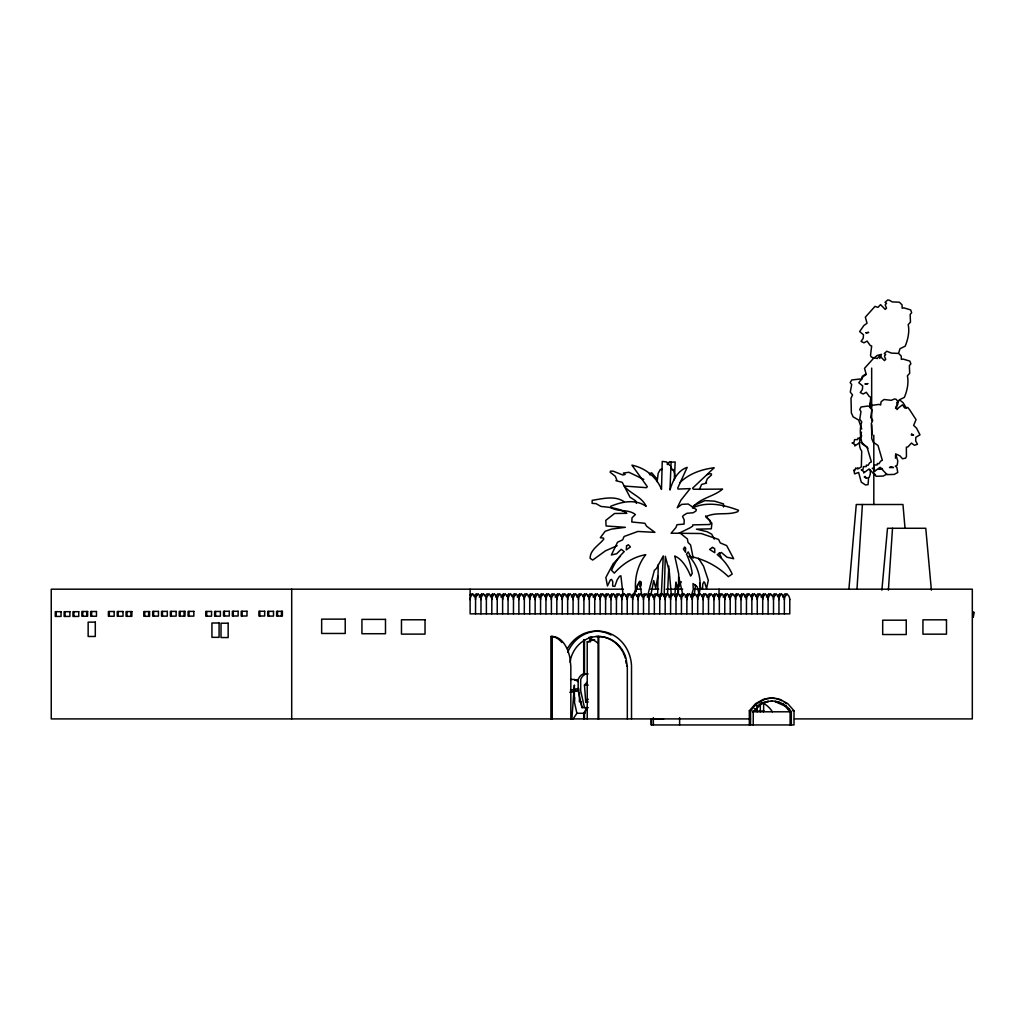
<?xml version="1.0" encoding="UTF-8"?>
<svg xmlns="http://www.w3.org/2000/svg" width="1025" height="1025" viewBox="0 0 1025 1025"><rect width="100%" height="100%" fill="white"/><g stroke="black" fill="none" stroke-linecap="round" stroke-linejoin="round"><path stroke-width="1.5" d="M753.234 724.944L753.234 711.798L761.485 703.957L768.558 701.446L767.328 701.446L772.286 701.126L771.069 701.126C779.128 700.767 787.021 704.995 791.326 711.798L791.326 724.944M750.543 724.944L750.543 710.748L756.732 703.714L764.086 699.601A28.777 26.432 -90 0 1 780.486 699.601L787.828 703.714L794.029 710.748L794.016 724.944L651.144 724.944L651.144 718.909M870.327 469.617L870.302 473.96L869.174 477.535L867.778 477.778L868.508 479.239L868.021 484.646L865.523 484.953L861.282 482.16L858.617 472.435L854.619 473.883L853.838 470.078L854.748 470.629L855.76 467.925L857.387 469.014L857.784 467.682L858.63 468.681L861.346 466.849L861.717 451.167C857.438 445.311 860.436 438.521 861.423 432.191M669.773 465.452L666.545 461.968L662.252 461.404L661.484 489.425C656.628 476.907 644.994 467.836 631.964 465.171L647.262 486.606L646.57 487.682L624.212 486.042C630.49 493.986 641.932 496.715 646.186 506.388C635.474 498.752 621.791 501.673 610.644 506.337L611.182 507.785C618.716 512.205 628.402 508.887 635.41 514.537L632.041 517.753L631.797 522.007L644.853 523.275L646.596 526.209L654.924 532.347L637.845 531.45L624.123 536.485L622.636 539.855L617.562 542.199L611.374 554.961L616.627 553.756L621.201 549.336L624.263 551.629A54.299 39.821 -87.4 0 0 611.553 570.336L614.334 573.129A81.654 59.886 -87.4 0 1 645.763 554.704C637.383 565.044 634.321 578.958 635.705 591.989L637.627 584.801L641.035 581.841L640.471 587.697L641.804 595.384M658.229 564.532L657.64 595.807M664.136 596.23L665.302 556.293L669.274 571.271L671.375 595.384M895.478 458.175L895.594 454.536M667.493 594.398L668.838 566.133M661.292 595.807L663.265 555.896L656.448 568.491L654.36 570.438L647.621 595.717M573.116 718.909L576.908 713.272L574.384 701.997L574.641 697.487M856.977 589.183L862.409 504.505M888.38 590.157L892.519 528.272M674.335 479.751L675.18 462.006L669.568 462.275L667.185 464.018M571.86 718.909L574.384 685.084L574.384 701.997M848.905 589.183L856.272 504.505L902.961 504.505L904.998 528.029M881.872 590.157L887.496 528.272L925.767 528.272L931.379 590.157M657.153 481.66L658.14 473.435L660.356 469.347L661.407 469.886L661.971 468.797M694.168 595.41L695.552 585.07M674.847 595.307L675.783 583.353L677.461 586.479L678.089 593.757L678.383 592.373L678.717 574.115L674.757 556.011A81.654 32.275 -88 0 1 690.619 576.05L692.259 573.411A54.299 21.461 -88 0 0 686.481 554.077L688.249 551.937L690.466 556.588L693.207 558.074L690.607 545.005L688.006 542.404L687.403 538.958L680.318 533.231L671.093 533.231L675.911 527.542L677.012 524.697L684.085 524.108L684.188 519.854L682.56 516.459L683.624 515.332L686.865 513.32L693.272 512.718L695.949 510.988L696.321 509.579L688.223 504.018L681.74 504.364L677.23 507.772L680.933 500.174L690.171 488.605L678.076 489.079L677.768 487.977L687.173 467.374C677.487 470.565 672.592 480.866 669.966 490.04L671.119 462.032L668.787 462.365L667.493 464.581M657.845 576.268L655.744 588.196L653.719 580.573L650.837 595.064M639.331 581.636L633.476 594.615M570.156 662.278L570.81 658.306A31.122 28.585 -90 0 1 594.462 636.743A31.122 28.585 -90 0 1 622.342 651.157M635.577 502.378L635.833 501.263M723.458 506.952L723.548 503.916L714.681 501.187L704.905 500.61L693.425 505.761M641.15 583.263L640.228 586.736L639.92 581.098M870.187 403.325L869.661 406.618L868.047 406.028L861.026 406.976L859.693 409.59L860.987 411.55L859.77 419.123L861.756 421.967C859.373 428.629 860.283 437.111 862.23 443.825L867.035 447.079L871.391 461.942L869.738 462.711L867.957 465.44L866.407 465.068L866.228 466.58L863.498 466.631L862.845 469.822L861.32 469.911L863.755 471.628L863.691 472.935L869.123 468.95L876.106 476.253L883.23 476.061L886.817 474.127M898.874 352.369L899.988 348.692L905.139 346.232C907.881 339.813 909.752 331.523 908.188 324.643L910.469 322.132L910.162 314.444L911.673 312.702L910.661 309.896L903.807 307.872L902.154 308.205L902.026 304.848L899.399 302.221L892.186 301.901L889.149 300.12L887.573 300.056L885.023 302.401L886.522 303.298L885.203 304.873L886.497 308.218L885.228 309.383L880.539 304.643L877.977 307.372L874.978 306.398L865.331 317.161L867.035 323.247L863.883 325.502L859.629 331.6L863.486 334.727L863.191 338.327L861.051 341.351L863.934 342.824L867.112 341.094L870.187 345.438L871.673 345.989L870.52 355.239L871.147 356.931L874.133 358.071L877.067 355.521L881.474 354.343L879.745 358.481M691.401 595.512L693.284 589.452L693.002 583.571L697.205 586.748L699.114 594.052C702.163 580.842 698.499 566.146 689.056 556.178A81.654 77.849 -85.9 0 1 691.491 556.665M681.343 581.752L677.653 588.606L675.975 582.072M584.481 713.272L587.005 707.634L583.853 713.272M699.383 489.527L701.613 484.441L706.558 483.108L705.969 482.25L707.314 478.79L711.504 474.972L711.337 473.87L709.326 473.742L707.058 474.69M895.504 408.322L899.194 399.878L904.332 397.418C907.087 391.012 908.957 382.709 907.381 375.829L909.675 373.331L909.354 365.63L910.879 363.901L909.854 361.095L903.012 359.058L901.347 359.391L901.218 356.034L898.592 353.42L891.391 353.1L886.779 351.242L884.216 353.587L885.715 354.483L884.408 356.059L885.702 359.416L884.421 360.569L879.732 355.829L877.182 358.558L874.171 357.597L864.523 368.347L866.24 374.433L863.076 376.688L858.822 382.786L862.691 385.912L862.384 389.513L860.257 392.537L863.14 394.01L866.317 392.28L869.379 396.624L870.866 397.175L869.712 406.425L870.34 408.117M749.326 724.944L749.326 710.748L755.515 703.714L762.869 699.601A28.777 26.432 90 0 1 775.22 698.538M861.794 435.715L859.732 438.444L857.938 438.072L857.733 439.584L854.581 439.635L853.838 442.826L852.07 442.915L854.876 444.632L854.799 445.939L859.962 442.467M588.26 701.997L585.736 701.997L588.26 699.178M585.736 701.997L584.468 685.084L586.992 682.266M620.42 556.191L613.117 563.814L605.852 577.536L607.453 585.98L610.387 579.932L611.502 579.368L612.783 581.713L612.63 586.082L614.808 586.415L617.204 579.766L619.497 576.332L620.881 575.781L623.11 595.038M679.549 482.916C688.787 473.806 701.484 469.271 714.169 467.784L692.618 488.156L693.413 489.258L722.561 489.117C713.451 496.933 699.691 497.907 692.4 507.964C707.276 501.02 723.97 504.864 738.538 510.283L737.718 511.693C727.366 515.652 715.732 511.552 705.738 516.805L709.838 520.239L710.645 523.365L709.812 524.493L692.772 524.89L692.759 526.03L690.273 527.708L678.973 533.269L701.215 533.525L718.615 539.457L720.267 542.93L726.661 545.595L733.669 558.74L726.943 557.19L721.369 552.462L717.205 554.563A54.299 51.762 -85.9 0 1 732.196 574.077L728.365 576.665A81.654 77.849 -85.9 0 0 692.695 556.947M759.217 704.675L757.116 706.084L758.346 706.084M865.651 374.138L862.294 376.329L861.692 379.622L859.834 379.032L851.724 379.98L850.186 382.594L851.685 384.554L850.276 392.127L852.557 394.971L851.006 398.11L851.365 412.934L853.12 416.829L858.668 420.083L861.743 429.014M766.123 701.766L760.268 703.957L761.485 703.957M617.153 545.684L605.467 550.835L592.719 560.06L590.105 558.305C590.08 549.81 599.01 545.146 603.751 539.188L603.52 538.061L600.317 537.741L605.109 531.309L611.348 529.131L625.378 527.311L606.108 525.992L605.775 520.38L614.564 513.487L626.877 513.32C619.779 508.131 609.606 507.337 600.983 506.44L596.05 503.647L592.091 503.339L592.219 500.303C602.738 498.803 614.411 495.267 624.033 501.622M882.538 469.168L878.515 469.168L882.038 468.451M587.222 718.909L587.222 641.829L594.641 639.613M570.489 690.171L578.651 688.416L578.472 690.184L570.81 691.952M569.785 692.298L578.984 690.184M897.605 408.808L897.016 409.616M574.717 680.152L577.869 679.678M656.487 719.255L660.536 719.243M623.405 589.183L51.25 589.183L51.25 718.909L750.543 718.909M635.808 589.183L641.125 589.183M650.708 589.183L658.703 589.183M666.224 589.183L682.688 589.183M693.874 589.183L972.315 589.183L972.315 718.909L794.388 718.909M469.898 594.872A6.778 6.227 90 0 1 470.693 594.192L472.833 594.154A6.778 6.227 90 0 1 475.574 599.612L475.536 613.847M474.101 596.576A6.778 6.227 90 0 1 476.1 594.192L478.252 594.154A6.778 6.227 90 0 1 480.994 599.612L480.956 613.847M486.375 613.847L486.375 599.612A6.778 6.227 90 0 0 483.646 594.192L481.507 594.154A6.778 6.227 90 0 1 482.275 594.872M485.197 596.114A6.778 6.227 90 0 1 486.939 594.192L489.079 594.154A6.778 6.227 90 0 1 491.833 599.612L491.795 613.847M490.36 596.576A6.778 6.227 90 0 1 492.359 594.192L494.498 594.154A6.778 6.227 90 0 1 497.253 599.612L497.215 613.847M495.549 597.05A6.778 6.227 90 0 1 497.778 594.192L499.918 594.154A6.778 6.227 90 0 1 502.66 599.612M500.969 597.05A6.778 6.227 90 0 1 503.198 594.192L505.338 594.154A6.778 6.227 90 0 1 508.08 599.612L508.041 613.847M506.863 596.114A6.778 6.227 90 0 1 508.618 594.192L510.757 594.154A6.778 6.227 90 0 1 513.499 599.612L513.461 613.847M518.881 613.847L518.881 599.612A6.778 6.227 90 0 0 516.152 594.192L514.012 594.154A6.778 6.227 90 0 1 514.781 594.872M517.228 597.05A6.778 6.227 90 0 1 519.444 594.192L521.584 594.154A6.778 6.227 90 0 1 524.339 599.612L524.3 613.847M523.122 596.114A6.778 6.227 90 0 1 524.864 594.192L527.004 594.154A6.778 6.227 90 0 0 524.262 599.612M528.285 596.576A6.778 6.227 90 0 1 530.284 594.192L532.423 594.154A6.778 6.227 90 0 1 535.178 599.612M533.487 597.05A6.778 6.227 90 0 1 535.703 594.192L537.843 594.154A6.778 6.227 90 0 1 540.585 599.612L540.547 613.847M545.966 613.847L545.966 599.612A6.778 6.227 90 0 0 543.25 594.192L541.097 594.154A6.778 6.227 90 0 0 538.894 597.05M551.386 613.847L551.386 599.612A6.778 6.227 90 0 0 548.657 594.192L546.517 594.154A6.778 6.227 90 0 1 547.286 594.872M549.951 596.576A6.778 6.227 90 0 1 551.95 594.192L554.102 594.154A6.778 6.227 90 0 1 556.844 599.612L556.806 613.847M555.153 597.05A6.778 6.227 90 0 1 557.369 594.192L559.522 594.154A6.778 6.227 90 0 0 556.767 599.612M561.047 596.114A6.778 6.227 90 0 1 562.789 594.192L564.929 594.154A6.778 6.227 90 0 1 567.683 599.612M566.21 596.576A6.778 6.227 90 0 1 568.209 594.192L570.348 594.154A6.778 6.227 90 0 1 573.103 599.612L573.065 613.847M578.484 613.847L578.484 599.612A6.778 6.227 90 0 0 575.755 594.192L573.616 594.154A6.778 6.227 90 0 0 571.412 597.05M576.819 597.05A6.778 6.227 90 0 1 579.048 594.192L581.188 594.154A6.778 6.227 90 0 1 583.93 599.612L583.891 613.847M582.712 596.114A6.778 6.227 90 0 1 584.468 594.192L586.607 594.154A6.778 6.227 90 0 1 589.349 599.612L589.311 613.847M587.876 596.576A6.778 6.227 90 0 1 589.875 594.192L592.027 594.154A6.778 6.227 90 0 0 589.273 599.612M593.078 597.05A6.778 6.227 90 0 1 595.294 594.192L597.447 594.154A6.778 6.227 90 0 1 600.189 599.612M598.972 596.114A6.778 6.227 90 0 1 600.714 594.192L602.854 594.154A6.778 6.227 90 0 1 605.608 599.612L605.57 613.847M610.99 613.847L610.99 599.612A6.778 6.227 90 0 0 608.261 594.192L606.121 594.154A6.778 6.227 90 0 0 604.135 596.576M609.337 597.05A6.778 6.227 90 0 1 611.553 594.192L613.693 594.154A6.778 6.227 90 0 1 616.435 599.612L616.409 613.847M614.744 597.05A6.778 6.227 90 0 1 616.973 594.192L619.113 594.154A6.778 6.227 90 0 1 621.855 599.612L621.816 613.847M620.637 596.114A6.778 6.227 90 0 1 622.393 594.192L624.533 594.154A6.778 6.227 90 0 0 621.778 599.612M625.801 596.576A6.778 6.227 90 0 1 627.8 594.192L629.952 594.154A6.778 6.227 90 0 1 632.694 599.612L632.656 613.847M631.003 597.05A6.778 6.227 90 0 1 633.219 594.192L635.372 594.154A6.778 6.227 90 0 1 638.114 599.612L638.075 613.847M643.495 613.847L643.495 599.612A6.778 6.227 90 0 0 640.766 594.192L638.626 594.154A6.778 6.227 90 0 0 636.897 596.114M642.06 596.576A6.778 6.227 90 0 1 644.059 594.192L646.198 594.154A6.778 6.227 90 0 1 648.953 599.612L648.915 613.847M647.262 597.05A6.778 6.227 90 0 1 649.478 594.192L651.618 594.154A6.778 6.227 90 0 1 654.36 599.612L654.334 613.847M652.669 597.05A6.778 6.227 90 0 1 654.898 594.192L657.038 594.154A6.778 6.227 90 0 1 659.78 599.612M658.562 596.114A6.778 6.227 90 0 1 660.318 594.192L662.457 594.154A6.778 6.227 90 0 1 665.199 599.612L665.161 613.847M663.726 596.576A6.778 6.227 90 0 1 665.725 594.192L667.877 594.154A6.778 6.227 90 0 1 670.619 599.612L670.581 613.847M676 613.847L676 599.612A6.778 6.227 90 0 0 673.271 594.192L671.132 594.154A6.778 6.227 90 0 1 671.9 594.872M674.822 596.114A6.778 6.227 90 0 1 676.564 594.192L678.704 594.154A6.778 6.227 90 0 1 681.458 599.612L681.42 613.847M679.985 596.576A6.778 6.227 90 0 1 681.984 594.192L684.123 594.154A6.778 6.227 90 0 1 686.878 599.612L686.84 613.847M685.187 597.05A6.778 6.227 90 0 1 687.403 594.192L689.543 594.154A6.778 6.227 90 0 1 692.298 599.612M690.594 597.05A6.778 6.227 90 0 1 692.823 594.192L694.963 594.154A6.778 6.227 90 0 1 697.705 599.612L697.666 613.847M696.488 596.114A6.778 6.227 90 0 1 698.243 594.192L700.382 594.154A6.778 6.227 90 0 1 703.124 599.612L703.086 613.847M708.506 613.847L708.506 599.612A6.778 6.227 90 0 0 705.777 594.192L703.637 594.154A6.778 6.227 90 0 1 704.406 594.872M706.853 597.05A6.778 6.227 90 0 1 709.069 594.192L711.222 594.154A6.778 6.227 90 0 1 713.964 599.612L713.925 613.847M712.747 596.114A6.778 6.227 -90 0 1 714.489 594.192L716.629 594.154A6.778 6.227 90 0 0 713.887 599.612M717.91 596.576A6.778 6.227 -90 0 1 719.909 594.192L722.048 594.154A6.778 6.227 90 0 1 724.803 599.612M723.112 597.05A6.778 6.227 -90 0 1 725.328 594.192L727.468 594.154A6.778 6.227 90 0 1 730.223 599.612L730.184 613.847M735.591 613.847L735.591 599.612A6.778 6.227 90 0 0 732.875 594.192L730.723 594.154A6.778 6.227 -90 0 0 728.519 597.05M741.011 613.847L741.011 599.612A6.778 6.227 90 0 0 738.295 594.192L736.142 594.154A6.778 6.227 90 0 1 736.924 594.872M739.576 596.576A6.778 6.227 -90 0 1 741.587 594.192L743.727 594.154A6.778 6.227 90 0 1 746.469 599.612L746.431 613.847M744.778 597.05A6.778 6.227 -90 0 1 746.994 594.192L749.147 594.154A6.778 6.227 90 0 0 746.392 599.612M750.672 596.114A6.778 6.227 -90 0 1 752.414 594.192L754.554 594.154A6.778 6.227 90 0 1 757.308 599.612M755.835 596.576A6.778 6.227 -90 0 1 757.834 594.192L759.973 594.154A6.778 6.227 90 0 1 762.728 599.612L762.69 613.847M768.109 613.847L768.109 599.612A6.778 6.227 90 0 0 765.38 594.192L763.241 594.154A6.778 6.227 -90 0 0 761.037 597.05M773.516 613.847L773.516 599.612A6.778 6.227 90 0 0 770.8 594.192L768.647 594.154A6.778 6.227 90 0 1 769.429 594.872M772.337 596.114A6.778 6.227 -90 0 1 774.093 594.192L776.233 594.154A6.778 6.227 90 0 1 778.974 599.612L778.936 613.847M777.501 596.576A6.778 6.227 -90 0 1 779.512 594.192L781.652 594.154A6.778 6.227 90 0 0 778.897 599.612M782.703 597.05A6.778 6.227 -90 0 1 784.919 594.192L787.072 594.154A6.778 6.227 90 0 1 789.814 599.612M550.912 718.909L550.912 636.487L552.244 636.487A31.122 18.591 90 0 1 569.99 658.306L570.835 666.25L570.835 718.909M596.012 636.487L598.741 636.487A31.122 28.585 -90 0 1 626.006 658.306L627.313 666.25L627.313 718.909M587.222 641.829L590.413 641.829M626.659 666.25L627.313 666.25M570.605 679.447L574.384 679.447L578.164 681.561M584.468 685.084L588.248 685.084M776.015 701.446L774.798 701.446L785.009 706.084L790.108 711.798L790.108 724.944M763.702 702.394L764.919 702.394M778.423 702.394L779.641 702.394M781.857 703.957L783.074 703.957M785.009 706.084L786.226 706.084M585.634 673.963A20.436 9.148 -90 0 0 578.164 679.447L578.164 690.722L581.944 707.634L588.26 707.634M754.349 708.723L755.566 708.723M787.777 708.723L788.994 708.723M749.326 710.748L750.543 710.748M792.799 710.748L794.029 710.748M752.414 711.081L764.202 711.081M752.414 711.798L791.326 711.798M577.549 713.272L584.903 713.272M653.809 719.076L663.585 719.191M655.218 718.73L662.727 719.127M873.531 473.857L875.491 474.524M781.819 700.767L779.269 699.601A28.777 26.432 90 0 0 776.578 698.819M643.777 479.418L628.914 472.282L623.341 473.076L625.148 474.447L622.752 474.985L613.117 471.154L610.477 471.154L610.183 472.23L615.308 476.317L616.768 479.867L615.948 480.687L622.252 482.352L630.029 497.227L635.282 500.584L636.448 503.365M784.266 702.138L786.611 703.714M899.822 400.032L903.127 402.761L906.497 408.347M862.23 442.992L867.983 448.207M656.564 478.457L651.695 472.833L649.363 473.704L650.081 475.036M705.584 515.921L711.901 523.262L711.299 528.836L696.436 529.169L707.083 531.706L711.734 534.204L714.258 539.124M698.448 558.253L703.573 566.236L708.301 580.304L706.558 588.645L704.675 582.469L703.855 581.854L702.727 584.122L702.573 588.478L700.882 588.709L699.614 583.123M719.14 552.859L721.498 557.92M670.85 466.618L672.336 469.988L673.182 469.501L674.629 473.691L674.745 477.829M678.819 577.152L683.022 595.499M584.468 707.634L580.688 690.722L580.688 679.447A20.436 9.148 90 0 1 588.158 673.963M625.788 660.958L626.224 663.611M581.034 701.484L581.944 707.634M873.812 435.228L873.812 504.505M871.673 368.077L871.673 420.622M871.673 424.747L871.673 434.984M789.775 599.612L789.775 613.847L470.116 613.847L470.116 589.183M784.356 613.847L784.356 599.612A6.778 6.227 90 0 1 787.085 594.192M763.651 703.252L763.612 711.798M760.319 703.252L760.319 711.798M757.27 613.847L757.27 599.612A6.778 6.227 90 0 1 759.999 594.192M757.18 705.495L757.18 711.798M751.85 613.847L751.85 599.612A6.778 6.227 90 0 1 754.579 594.192M724.765 613.847L724.765 599.612A6.778 6.227 90 0 1 727.481 594.192M719.345 613.847L719.345 599.612A6.778 6.227 90 0 0 716.616 594.192M719.025 589.183L719.025 595.551M692.259 613.847L692.259 599.612A6.778 6.227 90 0 1 694.976 594.192M679.613 717.641L679.613 724.944M659.741 613.847L659.741 599.612A6.778 6.227 90 0 1 662.47 594.192M653.361 717.641L653.361 724.944M651.464 718.909L651.464 724.944M631.515 718.909L631.515 665.789A36.452 33.479 -90 0 0 604.404 631.81A36.452 33.479 -90 0 0 567.658 652.413M627.236 613.847L627.236 599.612A6.778 6.227 90 0 1 629.965 594.192M600.15 613.847L600.15 599.612A6.778 6.227 90 0 1 602.879 594.192M598.741 636.487L598.741 718.909M598.075 636.487L598.075 718.909M594.731 613.847L594.731 599.612A6.778 6.227 90 0 1 597.46 594.192M589.952 638.05L589.952 641.227M584.493 639.638L584.493 674.514M584.493 712.567L584.493 718.909M583.699 639.638L583.699 674.514M583.699 712.567L583.699 718.909M579.42 692.131L579.42 701.997M567.645 613.847L567.645 599.612A6.778 6.227 90 0 1 570.374 594.192M562.225 613.847L562.225 599.612A6.778 6.227 90 0 1 564.954 594.192M552.244 636.487L552.244 718.909M535.14 613.847L535.14 599.612A6.778 6.227 90 0 1 537.856 594.192M529.72 613.847L529.72 599.612A6.778 6.227 90 0 0 526.991 594.192M502.622 613.847L502.622 599.612A6.778 6.227 90 0 1 505.351 594.192M291.702 589.183L291.702 718.909M281.452 611.336L281.452 616.076M277.532 611.336L277.532 616.076M268.665 611.348L268.665 616.089M259.825 611.272L259.825 616.012M242.131 611.272L242.131 616.012M233.29 611.272L233.29 616.012M224.437 611.272L224.437 616.012M215.558 611.451L215.558 616.192M206.704 611.451L206.704 616.192M188.997 611.387L188.997 616.127M184.077 611.387L184.077 616.127M180.157 611.387L180.157 616.127M171.303 611.387L171.303 616.127M162.463 611.387L162.463 616.127M153.609 611.387L153.609 616.127M148.651 611.566L148.651 616.307M144.73 611.566L144.73 616.307M130.931 611.579L130.931 616.332M127.01 611.579L127.01 616.332M118.17 611.502L118.17 616.243M109.316 611.502L109.316 616.243M91.635 611.502L91.635 616.243M86.702 611.502L86.702 616.243M82.782 611.502L82.782 616.243M73.89 611.682L73.89 616.422M65.049 611.682L65.049 616.422M56.196 611.682L56.196 616.422M761.857 702.522A24.959 22.922 90 0 1 772.363 711.798M567.607 648.338A36.452 33.479 -90 0 1 611.028 635.026M623.072 652.515A31.122 28.585 -90 0 1 625.352 658.306M550.912 636.487A31.122 18.591 90 0 1 561.918 642.534M588.85 637.486A31.122 28.572 90 0 1 591.681 636.845M588.76 637.922A31.122 28.585 90 0 1 597.716 643.008M781.627 594.192A6.778 6.227 90 0 1 784.394 599.612M784.894 594.192A6.778 6.227 90 0 1 785.675 594.872M779.474 594.192A6.778 6.227 90 0 1 780.256 594.872M773.478 599.612A6.778 6.227 90 0 1 776.245 594.192M774.054 594.192A6.778 6.227 90 0 1 774.849 594.872M762.651 599.612A6.778 6.227 90 0 1 765.406 594.192M757.795 594.192A6.778 6.227 90 0 1 758.59 594.872M749.121 594.192A6.778 6.227 90 0 1 751.889 599.612M752.388 594.192A6.778 6.227 90 0 1 753.17 594.872M768.071 599.612A6.778 6.227 90 0 1 770.826 594.192M766.444 597.05A6.778 6.227 -90 0 1 768.673 594.192M763.215 594.192A6.778 6.227 90 0 1 764.009 594.872M735.553 599.612A6.778 6.227 90 0 1 738.32 594.192M740.973 599.612A6.778 6.227 90 0 1 743.74 594.192M734.413 596.114A6.778 6.227 -90 0 1 736.168 594.192M730.146 599.612A6.778 6.227 90 0 1 732.901 594.192M730.71 594.192A6.778 6.227 90 0 1 731.504 594.872M746.969 594.192A6.778 6.227 90 0 1 747.75 594.872M741.549 594.192A6.778 6.227 90 0 1 742.331 594.872M719.307 599.612A6.778 6.227 90 0 1 722.074 594.192M714.463 594.192A6.778 6.227 90 0 1 715.245 594.872M708.467 599.612A6.778 6.227 90 0 1 711.235 594.192M709.044 594.192A6.778 6.227 90 0 1 709.825 594.872M725.29 594.192A6.778 6.227 90 0 1 726.084 594.872M719.87 594.192A6.778 6.227 90 0 1 720.665 594.872M697.628 599.612A6.778 6.227 90 0 1 700.395 594.192M692.785 594.192A6.778 6.227 90 0 1 693.579 594.872M686.801 599.612A6.778 6.227 90 0 1 689.556 594.192M687.365 594.192A6.778 6.227 90 0 1 688.159 594.872M703.048 599.612A6.778 6.227 90 0 1 705.815 594.192M701.651 596.576A6.778 6.227 90 0 1 703.65 594.192M698.204 594.192A6.778 6.227 90 0 1 698.999 594.872M670.542 599.612A6.778 6.227 90 0 1 673.31 594.192M675.962 599.612A6.778 6.227 90 0 1 678.729 594.192M668.928 597.05A6.778 6.227 90 0 1 671.144 594.192M665.123 599.612A6.778 6.227 90 0 1 667.89 594.192M665.699 594.192A6.778 6.227 90 0 1 666.481 594.872M681.382 599.612A6.778 6.227 90 0 1 684.149 594.192M681.945 594.192A6.778 6.227 90 0 1 682.74 594.872M676.538 594.192A6.778 6.227 90 0 1 677.32 594.872M648.876 599.612A6.778 6.227 90 0 1 651.631 594.192M654.296 599.612A6.778 6.227 90 0 1 657.051 594.192M649.44 594.192A6.778 6.227 90 0 1 650.234 594.872M643.457 599.612A6.778 6.227 90 0 1 646.224 594.192M644.02 594.192A6.778 6.227 90 0 1 644.815 594.872M660.279 594.192A6.778 6.227 90 0 1 661.074 594.872M654.86 594.192A6.778 6.227 90 0 1 655.654 594.872M632.617 599.612A6.778 6.227 90 0 1 635.385 594.192M624.507 594.192A6.778 6.227 90 0 1 627.274 599.612M627.774 594.192A6.778 6.227 90 0 1 628.556 594.872M622.354 594.192A6.778 6.227 90 0 1 623.149 594.872M638.037 599.612A6.778 6.227 90 0 1 640.804 594.192M638.601 594.192A6.778 6.227 90 0 1 639.395 594.872M633.194 594.192A6.778 6.227 90 0 1 633.975 594.872M605.532 599.612A6.778 6.227 90 0 1 608.299 594.192M610.951 599.612A6.778 6.227 90 0 1 613.706 594.192M606.095 594.192A6.778 6.227 90 0 1 606.89 594.872M600.676 594.192A6.778 6.227 90 0 1 601.47 594.872M616.371 599.612A6.778 6.227 90 0 1 619.126 594.192M616.935 594.192A6.778 6.227 90 0 1 617.729 594.872M611.515 594.192A6.778 6.227 90 0 1 612.309 594.872M583.853 599.612A6.778 6.227 90 0 1 586.62 594.192M584.429 594.192A6.778 6.227 90 0 1 585.224 594.872M578.446 599.612A6.778 6.227 90 0 1 581.201 594.192M579.01 594.192A6.778 6.227 90 0 1 579.804 594.872M592.002 594.192A6.778 6.227 90 0 1 594.769 599.612M595.269 594.192A6.778 6.227 90 0 1 596.05 594.872M589.849 594.192A6.778 6.227 90 0 1 590.631 594.872M559.496 594.192A6.778 6.227 90 0 1 562.264 599.612M562.751 594.192A6.778 6.227 90 0 1 563.545 594.872M557.344 594.192A6.778 6.227 90 0 1 558.125 594.872M573.026 599.612A6.778 6.227 90 0 1 575.781 594.192M573.59 594.192A6.778 6.227 90 0 1 574.384 594.872M568.17 594.192A6.778 6.227 90 0 1 568.965 594.872M540.521 599.612A6.778 6.227 90 0 1 543.276 594.192M545.928 599.612A6.778 6.227 90 0 1 548.695 594.192M541.085 594.192A6.778 6.227 90 0 1 541.879 594.872M535.665 594.192A6.778 6.227 90 0 1 536.459 594.872M551.347 599.612A6.778 6.227 90 0 1 554.115 594.192M551.924 594.192A6.778 6.227 90 0 1 552.706 594.872M544.788 596.114A6.778 6.227 90 0 1 546.543 594.192M518.842 599.612A6.778 6.227 90 0 1 521.61 594.192M519.419 594.192A6.778 6.227 90 0 1 520.2 594.872M513.423 599.612A6.778 6.227 90 0 1 516.19 594.192M512.026 596.576A6.778 6.227 90 0 1 514.025 594.192M529.682 599.612A6.778 6.227 90 0 1 532.449 594.192M530.245 594.192A6.778 6.227 90 0 1 531.04 594.872M524.826 594.192A6.778 6.227 90 0 1 525.62 594.872M497.176 599.612A6.778 6.227 90 0 1 499.931 594.192M497.74 594.192A6.778 6.227 90 0 1 498.534 594.872M491.757 599.612A6.778 6.227 90 0 1 494.524 594.192M492.32 594.192A6.778 6.227 90 0 1 493.115 594.872M508.003 599.612A6.778 6.227 90 0 1 510.77 594.192M508.579 594.192A6.778 6.227 90 0 1 509.361 594.872M503.16 594.192A6.778 6.227 90 0 1 503.954 594.872M475.498 599.612A6.778 6.227 90 0 1 478.265 594.192M480.917 599.612A6.778 6.227 90 0 1 483.685 594.192M476.074 594.192A6.778 6.227 90 0 1 476.856 594.872M470.078 599.612A6.778 6.227 90 0 1 472.845 594.192M470.654 594.192A6.778 6.227 90 0 1 471.436 594.872M486.337 599.612A6.778 6.227 90 0 1 489.104 594.192M486.901 594.192A6.778 6.227 90 0 1 487.695 594.872M479.303 597.05A6.778 6.227 90 0 1 481.519 594.192M685.571 548.157L685.507 552.244L683.432 549.054L684.674 547.004L685.571 548.157M871.878 432.396L871.673 438.303L873.185 442.198L877.989 445.439L882.346 460.315L880.706 461.071L878.925 463.812L877.374 463.441L877.195 464.94L874.453 464.991L873.812 468.182L872.288 468.284L874.722 470.001L874.645 471.308L880.078 467.31L887.061 474.613L894.184 474.421L897.772 472.487L896.785 467.131L895.261 466.247L897.247 465.094L897.785 461.019L895.683 453.934L899.912 455.805L902.512 458.79L905.613 458.124L906.433 456.548L906.369 447.195L907.907 446.887L911.468 443.069L914.402 445.286L917.439 444.273L915.684 440.942L915.812 437.329L920.002 434.831L916.504 428.13L913.634 425.401L916.043 419.635L909.585 409.692L907.753 407.463L904.665 407.95L902.448 404.849L897.247 408.808L896.119 407.463L897.798 404.35L896.683 402.569L898.272 401.928L896.017 399.199L894.441 399.02L891.225 400.314L884.05 399.507L881.141 401.685L880.616 404.99L879.014 404.401L871.98 405.336L870.648 407.963L871.942 409.923L870.738 417.495L872.711 420.327L871.353 423.479L871.878 432.396M626.557 545.825L626.249 549.9L630.413 546.927L628.338 544.762L626.557 545.825M868.534 332.446L865.971 332.792L868.534 332.446M867.727 383.645L865.164 383.978L867.727 383.645M712.478 547.427L709.595 549.451L714.771 552.706L714.694 548.618L712.478 547.427M890.904 466.811L889.469 467.528L893.493 467.541L890.904 466.811M911.712 434.164L911.212 434.984L913.57 435.023L911.712 434.164M865.1 476.484L864.242 477.035L866.484 478.239L865.1 476.484M158.452 611.387L152.687 611.387L152.687 616.127L158.452 616.127L158.452 611.387M167.306 611.387L161.527 611.387L161.527 616.127L167.306 616.127L167.306 611.387M176.146 611.387L170.381 611.387L170.381 616.127L176.146 616.127L176.146 611.387M185 611.387L179.221 611.387L179.221 616.127L185 616.127L185 611.387M193.84 611.387L188.075 611.387L188.075 616.127L193.84 616.127L193.84 611.387M229.293 611.272L223.514 611.272L223.514 616.012L229.293 616.012L229.293 611.272M238.133 611.272L232.355 611.272L232.355 616.012L238.133 616.012L238.133 611.272M246.987 611.272L241.208 611.272L241.208 616.012L246.987 616.012L246.987 611.272M264.668 611.272L258.902 611.272L258.902 616.012L264.668 616.012L264.668 611.272M273.508 611.348L267.743 611.348L267.743 616.089L273.508 616.089L273.508 611.348M282.387 611.336L276.609 611.336L276.609 616.076L282.387 616.076L282.387 611.336M87.625 611.502L81.859 611.502L81.859 616.243L87.625 616.243L87.625 611.502M96.478 611.502L90.7 611.502L90.7 616.243L96.478 616.243L96.478 611.502M114.172 611.502L108.394 611.502L108.394 616.243L114.172 616.243L114.172 611.502M123.013 611.502L117.247 611.502L117.247 616.243L123.013 616.243L123.013 611.502M131.853 611.579L126.075 611.579L126.075 616.332L131.853 616.332L131.853 611.579M149.573 611.566L143.795 611.566L143.795 616.307L149.573 616.307L149.573 611.566M211.547 611.451L205.782 611.451L205.782 616.192L211.547 616.192L211.547 611.451M220.401 611.451L214.622 611.451L214.622 616.192L220.401 616.192L220.401 611.451M61.052 611.682L55.273 611.682L55.273 616.422L61.052 616.422L61.052 611.682M69.892 611.682L64.127 611.682L64.127 616.422L69.892 616.422L69.892 611.682M78.746 611.682L72.967 611.682L72.967 616.422L78.746 616.422L78.746 611.682M973.75 612.168L973.302 616.909L973.75 612.168M345.22 619.138L321.658 619.138L321.658 633.463L345.22 633.463L345.22 619.138M385.49 619.382L361.928 619.382L361.928 633.719L385.49 633.719L385.49 619.382M425.029 619.779L401.467 619.779L401.467 634.116L425.029 634.116L425.029 619.779M946.485 619.83L922.936 619.83L922.936 634.168L946.485 634.168L946.485 619.83M906.241 620.189L882.692 620.189L882.692 634.526L906.241 634.526L906.241 620.189M95.299 622.137L88.15 622.137L88.15 636.474L95.299 636.474L95.299 622.137M219.081 622.995L211.932 622.995L211.932 637.332L219.081 637.332L219.081 622.995M228.152 623.213L221.016 623.213L221.016 637.55L228.152 637.55L228.152 623.213"/></g></svg>
